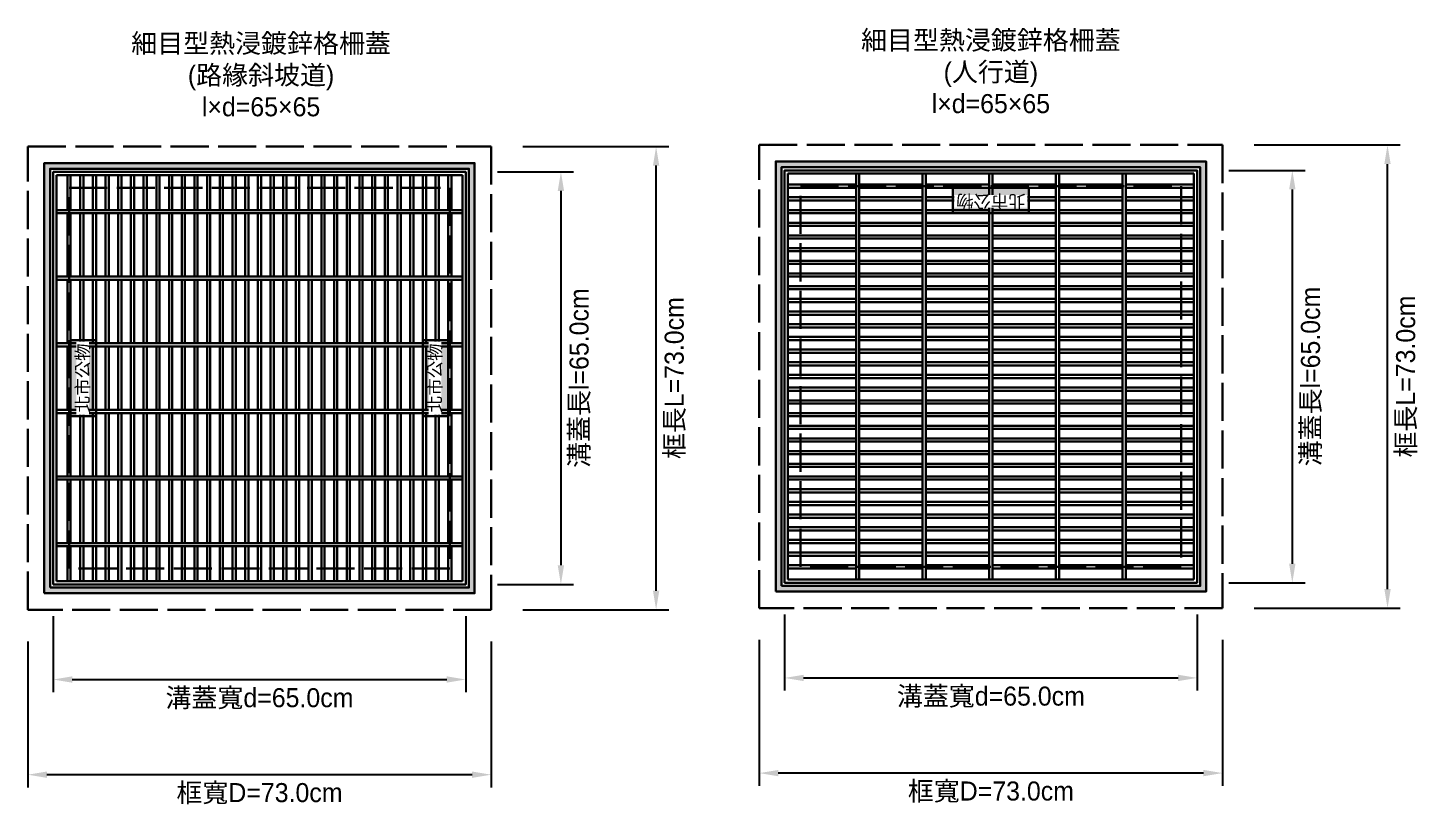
# Model space of a CAD drawing. Extents: x -7340 to 3675, y -3342 to 777.
# Drawn here: x 1449.8 to 1669, y -1297.7 to -1175 of the extents above; entities that cross this region are included whole.
import ezdxf

# ---------------------------------------------------------------- set-up
doc = ezdxf.new("R2010")
doc.units = 0
doc.header["$MEASUREMENT"] = 0
doc.linetypes.add('ACAD_ISO02W100', pattern=[15, 12, -3])
doc.layers.add('三、3.文字-註解文字', color=2, linetype='Continuous')
doc.layers.add('二、6.繪圖-其他施作項目', color=35, linetype='Continuous', lineweight=30)
doc.styles.get("Standard").update_dxf_attribs({"font": 'kaiu.ttf', "height": 2})
doc.styles.add('註解文字', font='MS PGothic.ttf', dxfattribs={"height": 3})
doc.dimstyles.new('註解文字', dxfattribs={"dimtxt": 3, "dimasz": 3, "dimexe": 2, "dimexo": 5, "dimgap": 1, "dimtad": 2, "dimzin": 0, "dimdsep": 46, "dimtxsty": '註解文字', "dimcen": 0.1, "dimclrd": 144, "dimclre": 144, "dimclrt": 256, "dimadec": 0, "dimazin": 0, "dimtfac": 1, "dimtofl": 0, "dimtmove": 0, "dimatfit": 3, "dimfxl": 15, "dimtolj": 1, "dimtzin": 0, "dimlwd": -1, "dimlwe": -1, "dimarcsym": 1})

# ---------------------------------------------------------------- blocks, each defined once
blk = doc.blocks.new('*D56')
at = {"layer": 'Defpoints', "color": 0, "transparency": 16777216}
for p in [(1453.75, -1262.75), (1518.75, -1262.75), (1518.75, -1277.75)]:
    blk.add_point(p, dxfattribs=at)
at = {"layer": '三、3.文字-註解文字', "color": 144, "transparency": 16777216}
for p, q in [((1453.75, -1267.75), (1453.75, -1279.75)), ((1518.75, -1267.75), (1518.75, -1279.75)), ((1456.75, -1277.75), (1515.75, -1277.75))]:
    blk.add_line(p, q, dxfattribs=at)
for points in [[(1456.75, -1277.25), (1456.75, -1278.25), (1453.75, -1277.75)], [(1515.75, -1277.25), (1515.75, -1278.25), (1518.75, -1277.75)]]:
    blk.add_solid(points, dxfattribs=at)
at = {"layer": '三、3.文字-註解文字', "transparency": 16777216, "insert": (1486.25, -1280.78), "char_height": 3, "attachment_point": 5, "style": '註解文字'}
blk.add_mtext('\\A1;溝蓋寬{\\fMS PGothic|b0|i0|c128|p34;d=65.0cm}', dxfattribs=at)
blk = doc.blocks.new('*D57')
at = {"layer": 'Defpoints', "color": 0, "transparency": 16777216}
for p in [(1518.75, -1197.75), (1518.75, -1262.75), (1533.75, -1262.75)]:
    blk.add_point(p, dxfattribs=at)
at = {"layer": '三、3.文字-註解文字', "color": 144, "transparency": 16777216}
for p, q in [((1523.75, -1197.75), (1535.75, -1197.75)), ((1533.75, -1200.75), (1533.75, -1259.75)), ((1523.75, -1262.75), (1535.75, -1262.75))]:
    blk.add_line(p, q, dxfattribs=at)
for points in [[(1533.25, -1200.75), (1534.25, -1200.75), (1533.75, -1197.75)], [(1533.25, -1259.75), (1534.25, -1259.75), (1533.75, -1262.75)]]:
    blk.add_solid(points, dxfattribs=at)
at = {"layer": '三、3.文字-註解文字', "transparency": 16777216, "insert": (1536.78, -1230.25), "char_height": 3, "attachment_point": 5, "rotation": 90, "style": '註解文字'}
blk.add_mtext('\\A1;溝蓋長l{\\fMS PGothic|b0|i0|c128|p34;=65.0cm}', dxfattribs=at)
blk = doc.blocks.new('*D71')
at = {"layer": 'Defpoints', "color": 0, "transparency": 16777216}
for p in [(1569, -1262.5), (1634, -1262.5), (1634, -1277.5)]:
    blk.add_point(p, dxfattribs=at)
at = {"layer": '三、3.文字-註解文字', "color": 144, "transparency": 16777216}
for p, q in [((1569, -1267.5), (1569, -1279.5)), ((1634, -1267.5), (1634, -1279.5)), ((1572, -1277.5), (1631, -1277.5))]:
    blk.add_line(p, q, dxfattribs=at)
for points in [[(1572, -1277), (1572, -1278), (1569, -1277.5)], [(1631, -1277), (1631, -1278), (1634, -1277.5)]]:
    blk.add_solid(points, dxfattribs=at)
at = {"layer": '三、3.文字-註解文字', "transparency": 16777216, "insert": (1601.5, -1280.53), "char_height": 3, "attachment_point": 5, "style": '註解文字'}
blk.add_mtext('\\A1;溝蓋寬d=65.0cm', dxfattribs=at)
blk = doc.blocks.new('*D72')
at = {"layer": 'Defpoints', "color": 0, "transparency": 16777216}
for p in [(1634, -1197.5), (1634, -1262.5), (1649, -1262.5)]:
    blk.add_point(p, dxfattribs=at)
at = {"layer": '三、3.文字-註解文字', "color": 144, "transparency": 16777216}
for p, q in [((1639, -1197.5), (1651, -1197.5)), ((1649, -1200.5), (1649, -1259.5)), ((1639, -1262.5), (1651, -1262.5))]:
    blk.add_line(p, q, dxfattribs=at)
for points in [[(1648.5, -1200.5), (1649.5, -1200.5), (1649, -1197.5)], [(1648.5, -1259.5), (1649.5, -1259.5), (1649, -1262.5)]]:
    blk.add_solid(points, dxfattribs=at)
at = {"layer": '三、3.文字-註解文字', "transparency": 16777216, "insert": (1652.03, -1230), "char_height": 3, "attachment_point": 5, "rotation": 90, "style": '註解文字'}
blk.add_mtext('\\A1;{\\fMS PGothic|b0|i0|c128|p34;溝蓋長l}={\\fMS PGothic|b0|i0|c128|p34;65.0cm}', dxfattribs=at)
blk = doc.blocks.new('*D64')
at = {"layer": 'Defpoints', "color": 0, "transparency": 16777216}
for p in [(1522.75, -1193.75), (1548.75, -1193.75), (1522.75, -1266.75)]:
    blk.add_point(p, dxfattribs=at)
at = {"layer": '三、3.文字-註解文字', "color": 144, "transparency": 16777216}
for p, q in [((1527.75, -1193.75), (1550.75, -1193.75)), ((1548.75, -1263.75), (1548.75, -1196.75)), ((1527.75, -1266.75), (1550.75, -1266.75))]:
    blk.add_line(p, q, dxfattribs=at)
for points in [[(1548.25, -1196.75), (1549.25, -1196.75), (1548.75, -1193.75)], [(1548.25, -1263.75), (1549.25, -1263.75), (1548.75, -1266.75)]]:
    blk.add_solid(points, dxfattribs=at)
at = {"layer": '三、3.文字-註解文字', "transparency": 16777216, "insert": (1551.77, -1230.25), "char_height": 3, "attachment_point": 5, "rotation": 90, "style": '註解文字'}
blk.add_mtext('\\A1;框長L=73.0cm', dxfattribs=at)
blk = doc.blocks.new('*D65')
at = {"layer": 'Defpoints', "color": 0, "transparency": 16777216}
for p in [(1565, -1266.5), (1638, -1266.5), (1565, -1292.5)]:
    blk.add_point(p, dxfattribs=at)
at = {"layer": '三、3.文字-註解文字', "color": 144, "transparency": 16777216}
for p, q in [((1565, -1271.5), (1565, -1294.5)), ((1638, -1271.5), (1638, -1294.5)), ((1635, -1292.5), (1568, -1292.5))]:
    blk.add_line(p, q, dxfattribs=at)
for points in [[(1568, -1292), (1568, -1293), (1565, -1292.5)], [(1635, -1292), (1635, -1293), (1638, -1292.5)]]:
    blk.add_solid(points, dxfattribs=at)
at = {"layer": '三、3.文字-註解文字', "transparency": 16777216, "insert": (1601.5, -1295.49), "char_height": 3, "attachment_point": 5, "style": '註解文字'}
blk.add_mtext('\\A1;框{\\fMS PGothic|b0|i0|c128|p34;寬D=73.0cm}', dxfattribs=at)
blk = doc.blocks.new('*D66')
at = {"layer": 'Defpoints', "color": 0, "transparency": 16777216}
for p in [(1638, -1193.5), (1664, -1193.5), (1638, -1266.5)]:
    blk.add_point(p, dxfattribs=at)
at = {"layer": '三、3.文字-註解文字', "color": 144, "transparency": 16777216}
for p, q in [((1643, -1193.5), (1666, -1193.5)), ((1664, -1263.5), (1664, -1196.5)), ((1643, -1266.5), (1666, -1266.5))]:
    blk.add_line(p, q, dxfattribs=at)
for points in [[(1663.5, -1196.5), (1664.5, -1196.5), (1664, -1193.5)], [(1663.5, -1263.5), (1664.5, -1263.5), (1664, -1266.5)]]:
    blk.add_solid(points, dxfattribs=at)
at = {"layer": '三、3.文字-註解文字', "transparency": 16777216, "insert": (1667.02, -1230), "char_height": 3, "attachment_point": 5, "rotation": 90, "style": '註解文字'}
blk.add_mtext('\\A1;框長L=73.0cm', dxfattribs=at)
blk = doc.blocks.new('*D69')
at = {"layer": 'Defpoints', "color": 0, "transparency": 16777216}
for p in [(1449.75, -1266.75), (1522.75, -1266.75), (1449.75, -1292.75)]:
    blk.add_point(p, dxfattribs=at)
at = {"layer": '三、3.文字-註解文字', "color": 144, "transparency": 16777216}
for p, q in [((1449.75, -1271.75), (1449.75, -1294.75)), ((1522.75, -1271.75), (1522.75, -1294.75)), ((1519.75, -1292.75), (1452.75, -1292.75))]:
    blk.add_line(p, q, dxfattribs=at)
for points in [[(1452.75, -1292.25), (1452.75, -1293.25), (1449.75, -1292.75)], [(1519.75, -1292.25), (1519.75, -1293.25), (1522.75, -1292.75)]]:
    blk.add_solid(points, dxfattribs=at)
at = {"layer": '三、3.文字-註解文字', "transparency": 16777216, "insert": (1486.25, -1295.74), "char_height": 3, "attachment_point": 5, "style": '註解文字'}
blk.add_mtext('\\A1;框{\\fMS PGothic|b0|i0|c128|p34;寬D=73.0cm}', dxfattribs=at)

msp = doc.modelspace()

# ---------------------------------------------------------------- hatches: boundary and pattern name
at = {"layer": '二、6.繪圖-其他施作項目'}
h = msp.add_hatch(color=256, dxfattribs=at)
h.dxf.hatch_style = 1
h.paths.add_polyline_path([(1595.5, -1200.25), (1595.5, -1204.25), (1607.5, -1204.25), (1607.5, -1200.25)])
h = msp.add_hatch(color=256, dxfattribs=at)
h.dxf.hatch_style = 1
h.paths.add_polyline_path([(1460.5, -1224.25), (1456.5, -1224.25), (1456.5, -1236.25), (1460.5, -1236.25)])
h = msp.add_hatch(color=256, dxfattribs=at)
h.dxf.hatch_style = 1
h.paths.add_polyline_path([(1516, -1224.25), (1512, -1224.25), (1512, -1236.25), (1516, -1236.25)])

# ---------------------------------------------------------------- linework, layer by layer
for points in [[(1453.75, -1262.75), (1453.75, -1197.75), (1518.75, -1197.75), (1518.75, -1262.75)], [(1569, -1262.5), (1569, -1197.5), (1634, -1197.5), (1634, -1262.5)], [(1607.5, -1204.25), (1595.5, -1204.25), (1595.5, -1200.25), (1607.5, -1200.25)], [(1456.5, -1236.25), (1456.5, -1224.25), (1460.5, -1224.25), (1460.5, -1236.25)], [(1512, -1236.25), (1512, -1224.25), (1516, -1224.25), (1516, -1236.25)]]:
    msp.add_lwpolyline(points, close=True, dxfattribs=at)
for points in [[(1454.25, -1262.25), (1454.25, -1198.25)], [(1454.25, -1198.25), (1518.25, -1198.25)], [(1456, -1203.75), (1456, -1198.25)], [(1456.5, -1203.75), (1456.5, -1198.25)], [(1458, -1198.25), (1458, -1203.75)], [(1458.5, -1198.25), (1458.5, -1203.75)], [(1460, -1198.25), (1460, -1203.75)], [(1460.5, -1198.25), (1460.5, -1203.75)], [(1462, -1198.25), (1462, -1203.75)], [(1462.5, -1198.25), (1462.5, -1203.75)], [(1464, -1198.25), (1464, -1203.75)], [(1464.5, -1198.25), (1464.5, -1203.75)], [(1466, -1198.25), (1466, -1203.75)], [(1466.5, -1198.25), (1466.5, -1203.75)], [(1468, -1198.25), (1468, -1203.75)], [(1468.5, -1198.25), (1468.5, -1203.75)], [(1470, -1198.25), (1470, -1203.75)], [(1470.5, -1198.25), (1470.5, -1203.75)], [(1472, -1198.25), (1472, -1203.75)], [(1472.5, -1198.25), (1472.5, -1203.75)], [(1474, -1198.25), (1474, -1203.75)], [(1474.5, -1198.25), (1474.5, -1203.75)], [(1476, -1198.25), (1476, -1203.75)], [(1476.5, -1198.25), (1476.5, -1203.75)], [(1478, -1198.25), (1478, -1203.75)], [(1478.5, -1198.25), (1478.5, -1203.75)], [(1480, -1198.25), (1480, -1203.75)], [(1480.5, -1198.25), (1480.5, -1203.75)], [(1482, -1198.25), (1482, -1203.75)], [(1482.5, -1198.25), (1482.5, -1203.75)], [(1484, -1198.25), (1484, -1203.75)], [(1484.5, -1198.25), (1484.5, -1203.75)], [(1486, -1198.25), (1486, -1203.75)], [(1486.5, -1198.25), (1486.5, -1203.75)], [(1488, -1198.25), (1488, -1203.75)], [(1488.5, -1198.25), (1488.5, -1203.75)], [(1490, -1198.25), (1490, -1203.75)], [(1490.5, -1198.25), (1490.5, -1203.75)], [(1492, -1198.25), (1492, -1203.75)], [(1492.5, -1198.25), (1492.5, -1203.75)], [(1494, -1198.25), (1494, -1203.75)], [(1494.5, -1198.25), (1494.5, -1203.75)], [(1496, -1198.25), (1496, -1203.75)], [(1496.5, -1198.25), (1496.5, -1203.75)], [(1498, -1198.25), (1498, -1203.75)], [(1498.5, -1198.25), (1498.5, -1203.75)], [(1500, -1198.25), (1500, -1203.75)], [(1500.5, -1198.25), (1500.5, -1203.75)], [(1502, -1198.25), (1502, -1203.75)], [(1502.5, -1198.25), (1502.5, -1203.75)], [(1504, -1198.25), (1504, -1203.75)], [(1504.5, -1198.25), (1504.5, -1203.75)], [(1506, -1198.25), (1506, -1203.75)], [(1506.5, -1198.25), (1506.5, -1203.75)], [(1508, -1198.25), (1508, -1203.75)], [(1508.5, -1198.25), (1508.5, -1203.75)], [(1510, -1198.25), (1510, -1203.75)], [(1510.5, -1198.25), (1510.5, -1203.75)], [(1512, -1198.25), (1512, -1203.75)], [(1512.5, -1198.25), (1512.5, -1203.75)], [(1514, -1198.25), (1514, -1203.75)], [(1514.5, -1198.25), (1514.5, -1203.75)], [(1516, -1198.25), (1516, -1203.75)], [(1516.5, -1198.25), (1516.5, -1203.75)], [(1518.25, -1198.25), (1518.25, -1262.25)], [(1569.5, -1262), (1569.5, -1198)], [(1569.5, -1198), (1633.5, -1198)], [(1580.25, -1262), (1580.25, -1198)], [(1580.75, -1262), (1580.75, -1198)], [(1590.75, -1262), (1590.75, -1198)], [(1591.25, -1262), (1591.25, -1198)], [(1601.25, -1262), (1601.25, -1198)], [(1601.75, -1198), (1601.75, -1262)], [(1611.75, -1198), (1611.75, -1262)], [(1612.25, -1198), (1612.25, -1262)], [(1622.25, -1198), (1622.25, -1262)], [(1622.75, -1198), (1622.75, -1262)], [(1633.5, -1198), (1633.5, -1262)], [(1569.5, -1199.75), (1580.25, -1199.75)], [(1569.5, -1200.25), (1580.25, -1200.25)], [(1580.75, -1199.75), (1590.75, -1199.75)], [(1580.75, -1200.25), (1590.75, -1200.25)], [(1591.25, -1199.75), (1601.25, -1199.75)], [(1591.25, -1200.25), (1601.25, -1200.25)], [(1601.75, -1199.75), (1611.75, -1199.75)], [(1601.75, -1200.25), (1611.75, -1200.25)], [(1612.25, -1199.75), (1622.25, -1199.75)], [(1612.25, -1200.25), (1622.25, -1200.25)], [(1622.75, -1199.75), (1633.5, -1199.75)], [(1622.75, -1200.25), (1633.5, -1200.25)], [(1569.5, -1201.75), (1580.25, -1201.75)], [(1569.5, -1202.25), (1580.25, -1202.25)], [(1580.75, -1201.75), (1590.75, -1201.75)], [(1580.75, -1202.25), (1590.75, -1202.25)], [(1591.25, -1201.75), (1601.25, -1201.75)], [(1591.25, -1202.25), (1601.25, -1202.25)], [(1601.75, -1201.75), (1611.75, -1201.75)], [(1601.75, -1202.25), (1611.75, -1202.25)], [(1612.25, -1201.75), (1622.25, -1201.75)], [(1612.25, -1202.25), (1622.25, -1202.25)], [(1622.75, -1201.75), (1633.5, -1201.75)], [(1622.75, -1202.25), (1633.5, -1202.25)], [(1518.25, -1203.75), (1454.25, -1203.75)], [(1518.25, -1204.25), (1454.25, -1204.25)], [(1456, -1214.25), (1456, -1204.25)], [(1456.5, -1214.25), (1456.5, -1204.25)], [(1458, -1204.25), (1458, -1214.25)], [(1458.5, -1204.25), (1458.5, -1214.25)], [(1460, -1204.25), (1460, -1214.25)], [(1460.5, -1204.25), (1460.5, -1214.25)], [(1462, -1204.25), (1462, -1214.25)], [(1462.5, -1204.25), (1462.5, -1214.25)], [(1464, -1204.25), (1464, -1214.25)], [(1464.5, -1204.25), (1464.5, -1214.25)], [(1466, -1204.25), (1466, -1214.25)], [(1466.5, -1204.25), (1466.5, -1214.25)], [(1468, -1204.25), (1468, -1214.25)], [(1468.5, -1204.25), (1468.5, -1214.25)], [(1470, -1204.25), (1470, -1214.25)], [(1470.5, -1204.25), (1470.5, -1214.25)], [(1472, -1204.25), (1472, -1214.25)], [(1472.5, -1204.25), (1472.5, -1214.25)], [(1474, -1204.25), (1474, -1214.25)], [(1474.5, -1204.25), (1474.5, -1214.25)], [(1476, -1204.25), (1476, -1214.25)], [(1476.5, -1204.25), (1476.5, -1214.25)], [(1478, -1204.25), (1478, -1214.25)], [(1478.5, -1204.25), (1478.5, -1214.25)], [(1480, -1204.25), (1480, -1214.25)], [(1480.5, -1204.25), (1480.5, -1214.25)], [(1482, -1204.25), (1482, -1214.25)], [(1482.5, -1204.25), (1482.5, -1214.25)], [(1484, -1204.25), (1484, -1214.25)], [(1484.5, -1204.25), (1484.5, -1214.25)], [(1486, -1204.25), (1486, -1214.25)], [(1486.5, -1204.25), (1486.5, -1214.25)], [(1488, -1204.25), (1488, -1214.25)], [(1488.5, -1204.25), (1488.5, -1214.25)], [(1490, -1204.25), (1490, -1214.25)], [(1490.5, -1204.25), (1490.5, -1214.25)], [(1492, -1204.25), (1492, -1214.25)], [(1492.5, -1204.25), (1492.5, -1214.25)], [(1494, -1204.25), (1494, -1214.25)], [(1494.5, -1204.25), (1494.5, -1214.25)], [(1496, -1204.25), (1496, -1214.25)], [(1496.5, -1204.25), (1496.5, -1214.25)], [(1498, -1204.25), (1498, -1214.25)], [(1498.5, -1204.25), (1498.5, -1214.25)], [(1500, -1204.25), (1500, -1214.25)], [(1500.5, -1204.25), (1500.5, -1214.25)], [(1502, -1204.25), (1502, -1214.25)], [(1502.5, -1204.25), (1502.5, -1214.25)], [(1504, -1204.25), (1504, -1214.25)], [(1504.5, -1204.25), (1504.5, -1214.25)], [(1506, -1204.25), (1506, -1214.25)], [(1506.5, -1204.25), (1506.5, -1214.25)], [(1508, -1204.25), (1508, -1214.25)], [(1508.5, -1204.25), (1508.5, -1214.25)], [(1510, -1204.25), (1510, -1214.25)], [(1510.5, -1204.25), (1510.5, -1214.25)], [(1512, -1204.25), (1512, -1214.25)], [(1512.5, -1204.25), (1512.5, -1214.25)], [(1514, -1204.25), (1514, -1214.25)], [(1514.5, -1204.25), (1514.5, -1214.25)], [(1516, -1204.25), (1516, -1214.25)], [(1516.5, -1204.25), (1516.5, -1214.25)], [(1580.25, -1203.75), (1569.5, -1203.75)], [(1580.25, -1204.25), (1569.5, -1204.25)], [(1580.25, -1205.75), (1569.5, -1205.75)], [(1590.75, -1203.75), (1580.75, -1203.75)], [(1590.75, -1204.25), (1580.75, -1204.25)], [(1590.75, -1205.75), (1580.75, -1205.75)], [(1601.25, -1203.75), (1591.25, -1203.75)], [(1601.25, -1204.25), (1591.25, -1204.25)], [(1601.25, -1205.75), (1591.25, -1205.75)], [(1611.75, -1203.75), (1601.75, -1203.75)], [(1611.75, -1204.25), (1601.75, -1204.25)], [(1611.75, -1205.75), (1601.75, -1205.75)], [(1622.25, -1203.75), (1612.25, -1203.75)], [(1622.25, -1204.25), (1612.25, -1204.25)], [(1622.25, -1205.75), (1612.25, -1205.75)], [(1633.5, -1203.75), (1622.75, -1203.75)], [(1633.5, -1204.25), (1622.75, -1204.25)], [(1633.5, -1205.75), (1622.75, -1205.75)], [(1580.25, -1206.25), (1569.5, -1206.25)], [(1580.25, -1207.75), (1569.5, -1207.75)], [(1590.75, -1206.25), (1580.75, -1206.25)], [(1590.75, -1207.75), (1580.75, -1207.75)], [(1601.25, -1206.25), (1591.25, -1206.25)], [(1601.25, -1207.75), (1591.25, -1207.75)], [(1611.75, -1206.25), (1601.75, -1206.25)], [(1611.75, -1207.75), (1601.75, -1207.75)], [(1622.25, -1206.25), (1612.25, -1206.25)], [(1622.25, -1207.75), (1612.25, -1207.75)], [(1633.5, -1206.25), (1622.75, -1206.25)], [(1633.5, -1207.75), (1622.75, -1207.75)], [(1580.25, -1208.25), (1569.5, -1208.25)], [(1580.25, -1209.75), (1569.5, -1209.75)], [(1590.75, -1208.25), (1580.75, -1208.25)], [(1590.75, -1209.75), (1580.75, -1209.75)], [(1601.25, -1208.25), (1591.25, -1208.25)], [(1601.25, -1209.75), (1591.25, -1209.75)], [(1611.75, -1208.25), (1601.75, -1208.25)], [(1611.75, -1209.75), (1601.75, -1209.75)], [(1622.25, -1208.25), (1612.25, -1208.25)], [(1622.25, -1209.75), (1612.25, -1209.75)], [(1633.5, -1208.25), (1622.75, -1208.25)], [(1633.5, -1209.75), (1622.75, -1209.75)], [(1580.25, -1210.25), (1569.5, -1210.25)], [(1580.25, -1211.75), (1569.5, -1211.75)], [(1580.25, -1212.25), (1569.5, -1212.25)], [(1590.75, -1210.25), (1580.75, -1210.25)], [(1590.75, -1211.75), (1580.75, -1211.75)], [(1590.75, -1212.25), (1580.75, -1212.25)], [(1601.25, -1210.25), (1591.25, -1210.25)], [(1601.25, -1211.75), (1591.25, -1211.75)], [(1601.25, -1212.25), (1591.25, -1212.25)], [(1611.75, -1210.25), (1601.75, -1210.25)], [(1611.75, -1211.75), (1601.75, -1211.75)], [(1611.75, -1212.25), (1601.75, -1212.25)], [(1622.25, -1210.25), (1612.25, -1210.25)], [(1622.25, -1211.75), (1612.25, -1211.75)], [(1622.25, -1212.25), (1612.25, -1212.25)], [(1633.5, -1210.25), (1622.75, -1210.25)], [(1633.5, -1211.75), (1622.75, -1211.75)], [(1633.5, -1212.25), (1622.75, -1212.25)], [(1518.25, -1214.25), (1454.25, -1214.25)], [(1580.25, -1213.75), (1569.5, -1213.75)], [(1580.25, -1214.25), (1569.5, -1214.25)], [(1590.75, -1213.75), (1580.75, -1213.75)], [(1590.75, -1214.25), (1580.75, -1214.25)], [(1601.25, -1213.75), (1591.25, -1213.75)], [(1601.25, -1214.25), (1591.25, -1214.25)], [(1611.75, -1213.75), (1601.75, -1213.75)], [(1611.75, -1214.25), (1601.75, -1214.25)], [(1622.25, -1213.75), (1612.25, -1213.75)], [(1622.25, -1214.25), (1612.25, -1214.25)], [(1633.5, -1213.75), (1622.75, -1213.75)], [(1633.5, -1214.25), (1622.75, -1214.25)], [(1518.25, -1214.75), (1454.25, -1214.75)], [(1456, -1224.75), (1456, -1214.75)], [(1456.5, -1224.75), (1456.5, -1214.75)], [(1458, -1214.75), (1458, -1224.75)], [(1458.5, -1214.75), (1458.5, -1224.75)], [(1460, -1214.75), (1460, -1224.75)], [(1460.5, -1214.75), (1460.5, -1224.75)], [(1462, -1214.75), (1462, -1224.75)], [(1462.5, -1214.75), (1462.5, -1224.75)], [(1464, -1214.75), (1464, -1224.75)], [(1464.5, -1214.75), (1464.5, -1224.75)], [(1466, -1214.75), (1466, -1224.75)], [(1466.5, -1214.75), (1466.5, -1224.75)], [(1468, -1214.75), (1468, -1224.75)], [(1468.5, -1214.75), (1468.5, -1224.75)], [(1470, -1214.75), (1470, -1224.75)], [(1470.5, -1214.75), (1470.5, -1224.75)], [(1472, -1214.75), (1472, -1224.75)], [(1472.5, -1214.75), (1472.5, -1224.75)], [(1474, -1214.75), (1474, -1224.75)], [(1474.5, -1214.75), (1474.5, -1224.75)], [(1476, -1214.75), (1476, -1224.75)], [(1476.5, -1214.75), (1476.5, -1224.75)], [(1478, -1214.75), (1478, -1224.75)], [(1478.5, -1214.75), (1478.5, -1224.75)], [(1480, -1214.75), (1480, -1224.75)], [(1480.5, -1214.75), (1480.5, -1224.75)], [(1482, -1214.75), (1482, -1224.75)], [(1482.5, -1214.75), (1482.5, -1224.75)], [(1484, -1214.75), (1484, -1224.75)], [(1484.5, -1214.75), (1484.5, -1224.75)], [(1486, -1214.75), (1486, -1224.75)], [(1486.5, -1214.75), (1486.5, -1224.75)], [(1488, -1214.75), (1488, -1224.75)], [(1488.5, -1214.75), (1488.5, -1224.75)], [(1490, -1214.75), (1490, -1224.75)], [(1490.5, -1214.75), (1490.5, -1224.75)], [(1492, -1214.75), (1492, -1224.75)], [(1492.5, -1214.75), (1492.5, -1224.75)], [(1494, -1214.75), (1494, -1224.75)], [(1494.5, -1214.75), (1494.5, -1224.75)], [(1496, -1214.75), (1496, -1224.75)], [(1496.5, -1214.75), (1496.5, -1224.75)], [(1498, -1214.75), (1498, -1224.75)], [(1498.5, -1214.75), (1498.5, -1224.75)], [(1500, -1214.75), (1500, -1224.75)], [(1500.5, -1214.75), (1500.5, -1224.75)], [(1502, -1214.75), (1502, -1224.75)], [(1502.5, -1214.75), (1502.5, -1224.75)], [(1504, -1214.75), (1504, -1224.75)], [(1504.5, -1214.75), (1504.5, -1224.75)], [(1506, -1214.75), (1506, -1224.75)], [(1506.5, -1214.75), (1506.5, -1224.75)], [(1508, -1214.75), (1508, -1224.75)], [(1508.5, -1214.75), (1508.5, -1224.75)], [(1510, -1214.75), (1510, -1224.75)], [(1510.5, -1214.75), (1510.5, -1224.75)], [(1512, -1214.75), (1512, -1224.75)], [(1512.5, -1214.75), (1512.5, -1224.75)], [(1514, -1214.75), (1514, -1224.75)], [(1514.5, -1214.75), (1514.5, -1224.75)], [(1516, -1214.75), (1516, -1224.75)], [(1516.5, -1214.75), (1516.5, -1224.75)], [(1580.25, -1215.75), (1569.5, -1215.75)], [(1580.25, -1216.25), (1569.5, -1216.25)], [(1590.75, -1215.75), (1580.75, -1215.75)], [(1590.75, -1216.25), (1580.75, -1216.25)], [(1601.25, -1215.75), (1591.25, -1215.75)], [(1601.25, -1216.25), (1591.25, -1216.25)], [(1611.75, -1215.75), (1601.75, -1215.75)], [(1611.75, -1216.25), (1601.75, -1216.25)], [(1622.25, -1215.75), (1612.25, -1215.75)], [(1622.25, -1216.25), (1612.25, -1216.25)], [(1633.5, -1215.75), (1622.75, -1215.75)], [(1633.5, -1216.25), (1622.75, -1216.25)], [(1580.25, -1217.75), (1569.5, -1217.75)], [(1580.25, -1218.25), (1569.5, -1218.25)], [(1590.75, -1217.75), (1580.75, -1217.75)], [(1590.75, -1218.25), (1580.75, -1218.25)], [(1601.25, -1217.75), (1591.25, -1217.75)], [(1601.25, -1218.25), (1591.25, -1218.25)], [(1611.75, -1217.75), (1601.75, -1217.75)], [(1611.75, -1218.25), (1601.75, -1218.25)], [(1622.25, -1217.75), (1612.25, -1217.75)], [(1622.25, -1218.25), (1612.25, -1218.25)], [(1633.5, -1217.75), (1622.75, -1217.75)], [(1633.5, -1218.25), (1622.75, -1218.25)], [(1580.25, -1219.75), (1569.5, -1219.75)], [(1580.25, -1220.25), (1569.5, -1220.25)], [(1590.75, -1219.75), (1580.75, -1219.75)], [(1590.75, -1220.25), (1580.75, -1220.25)], [(1601.25, -1219.75), (1591.25, -1219.75)], [(1601.25, -1220.25), (1591.25, -1220.25)], [(1611.75, -1219.75), (1601.75, -1219.75)], [(1611.75, -1220.25), (1601.75, -1220.25)], [(1622.25, -1219.75), (1612.25, -1219.75)], [(1622.25, -1220.25), (1612.25, -1220.25)], [(1633.5, -1219.75), (1622.75, -1219.75)], [(1633.5, -1220.25), (1622.75, -1220.25)], [(1580.25, -1221.75), (1569.5, -1221.75)], [(1580.25, -1222.25), (1569.5, -1222.25)], [(1590.75, -1221.75), (1580.75, -1221.75)], [(1590.75, -1222.25), (1580.75, -1222.25)], [(1601.25, -1221.75), (1591.25, -1221.75)], [(1601.25, -1222.25), (1591.25, -1222.25)], [(1611.75, -1221.75), (1601.75, -1221.75)], [(1611.75, -1222.25), (1601.75, -1222.25)], [(1622.25, -1221.75), (1612.25, -1221.75)], [(1622.25, -1222.25), (1612.25, -1222.25)], [(1633.5, -1221.75), (1622.75, -1221.75)], [(1633.5, -1222.25), (1622.75, -1222.25)], [(1518.25, -1224.75), (1454.25, -1224.75)], [(1518.25, -1225.25), (1454.25, -1225.25)], [(1456, -1235.25), (1456, -1225.25)], [(1456.5, -1235.25), (1456.5, -1225.25)], [(1458, -1225.25), (1458, -1235.25)], [(1458.5, -1225.25), (1458.5, -1235.25)], [(1460, -1225.25), (1460, -1235.25)], [(1460.5, -1225.25), (1460.5, -1235.25)], [(1462, -1225.25), (1462, -1235.25)], [(1462.5, -1225.25), (1462.5, -1235.25)], [(1464, -1225.25), (1464, -1235.25)], [(1464.5, -1225.25), (1464.5, -1235.25)], [(1466, -1225.25), (1466, -1235.25)], [(1466.5, -1225.25), (1466.5, -1235.25)], [(1468, -1225.25), (1468, -1235.25)], [(1468.5, -1225.25), (1468.5, -1235.25)], [(1470, -1225.25), (1470, -1235.25)], [(1470.5, -1225.25), (1470.5, -1235.25)], [(1472, -1225.25), (1472, -1235.25)], [(1472.5, -1225.25), (1472.5, -1235.25)], [(1474, -1225.25), (1474, -1235.25)], [(1474.5, -1225.25), (1474.5, -1235.25)], [(1476, -1225.25), (1476, -1235.25)], [(1476.5, -1225.25), (1476.5, -1235.25)], [(1478, -1225.25), (1478, -1235.25)], [(1478.5, -1225.25), (1478.5, -1235.25)], [(1480, -1225.25), (1480, -1235.25)], [(1480.5, -1225.25), (1480.5, -1235.25)], [(1482, -1225.25), (1482, -1235.25)], [(1482.5, -1225.25), (1482.5, -1235.25)], [(1484, -1225.25), (1484, -1235.25)], [(1484.5, -1225.25), (1484.5, -1235.25)], [(1486, -1225.25), (1486, -1235.25)], [(1486.5, -1225.25), (1486.5, -1235.25)], [(1488, -1225.25), (1488, -1235.25)], [(1488.5, -1225.25), (1488.5, -1235.25)], [(1490, -1225.25), (1490, -1235.25)], [(1490.5, -1225.25), (1490.5, -1235.25)], [(1492, -1225.25), (1492, -1235.25)], [(1492.5, -1225.25), (1492.5, -1235.25)], [(1494, -1225.25), (1494, -1235.25)], [(1494.5, -1225.25), (1494.5, -1235.25)], [(1496, -1225.25), (1496, -1235.25)], [(1496.5, -1225.25), (1496.5, -1235.25)], [(1498, -1225.25), (1498, -1235.25)], [(1498.5, -1225.25), (1498.5, -1235.25)], [(1500, -1225.25), (1500, -1235.25)], [(1500.5, -1225.25), (1500.5, -1235.25)], [(1502, -1225.25), (1502, -1235.25)], [(1502.5, -1225.25), (1502.5, -1235.25)], [(1504, -1225.25), (1504, -1235.25)], [(1504.5, -1225.25), (1504.5, -1235.25)], [(1506, -1225.25), (1506, -1235.25)], [(1506.5, -1225.25), (1506.5, -1235.25)], [(1508, -1225.25), (1508, -1235.25)], [(1508.5, -1225.25), (1508.5, -1235.25)], [(1510, -1225.25), (1510, -1235.25)], [(1510.5, -1225.25), (1510.5, -1235.25)], [(1512, -1225.25), (1512, -1235.25)], [(1512.5, -1225.25), (1512.5, -1235.25)], [(1514, -1225.25), (1514, -1235.25)], [(1514.5, -1225.25), (1514.5, -1235.25)], [(1516, -1225.25), (1516, -1235.25)], [(1516.5, -1225.25), (1516.5, -1235.25)], [(1580.25, -1223.75), (1569.5, -1223.75)], [(1580.25, -1224.25), (1569.5, -1224.25)], [(1590.75, -1223.75), (1580.75, -1223.75)], [(1590.75, -1224.25), (1580.75, -1224.25)], [(1601.25, -1223.75), (1591.25, -1223.75)], [(1601.25, -1224.25), (1591.25, -1224.25)], [(1611.75, -1223.75), (1601.75, -1223.75)], [(1611.75, -1224.25), (1601.75, -1224.25)], [(1622.25, -1223.75), (1612.25, -1223.75)], [(1622.25, -1224.25), (1612.25, -1224.25)], [(1633.5, -1223.75), (1622.75, -1223.75)], [(1633.5, -1224.25), (1622.75, -1224.25)], [(1580.25, -1225.75), (1569.5, -1225.75)], [(1580.25, -1226.25), (1569.5, -1226.25)], [(1590.75, -1225.75), (1580.75, -1225.75)], [(1590.75, -1226.25), (1580.75, -1226.25)], [(1601.25, -1225.75), (1591.25, -1225.75)], [(1601.25, -1226.25), (1591.25, -1226.25)], [(1611.75, -1225.75), (1601.75, -1225.75)], [(1611.75, -1226.25), (1601.75, -1226.25)], [(1622.25, -1225.75), (1612.25, -1225.75)], [(1622.25, -1226.25), (1612.25, -1226.25)], [(1633.5, -1225.75), (1622.75, -1225.75)], [(1633.5, -1226.25), (1622.75, -1226.25)], [(1580.25, -1227.75), (1569.5, -1227.75)], [(1580.25, -1228.25), (1569.5, -1228.25)], [(1580.25, -1229.75), (1569.5, -1229.75)], [(1590.75, -1227.75), (1580.75, -1227.75)], [(1590.75, -1228.25), (1580.75, -1228.25)], [(1590.75, -1229.75), (1580.75, -1229.75)], [(1601.25, -1227.75), (1591.25, -1227.75)], [(1601.25, -1228.25), (1591.25, -1228.25)], [(1601.25, -1229.75), (1591.25, -1229.75)], [(1611.75, -1227.75), (1601.75, -1227.75)], [(1611.75, -1228.25), (1601.75, -1228.25)], [(1611.75, -1229.75), (1601.75, -1229.75)], [(1622.25, -1227.75), (1612.25, -1227.75)], [(1622.25, -1228.25), (1612.25, -1228.25)], [(1622.25, -1229.75), (1612.25, -1229.75)], [(1633.5, -1227.75), (1622.75, -1227.75)], [(1633.5, -1228.25), (1622.75, -1228.25)], [(1633.5, -1229.75), (1622.75, -1229.75)], [(1580.25, -1230.25), (1569.5, -1230.25)], [(1580.25, -1231.75), (1569.5, -1231.75)], [(1590.75, -1230.25), (1580.75, -1230.25)], [(1590.75, -1231.75), (1580.75, -1231.75)], [(1601.25, -1230.25), (1591.25, -1230.25)], [(1601.25, -1231.75), (1591.25, -1231.75)], [(1611.75, -1230.25), (1601.75, -1230.25)], [(1611.75, -1231.75), (1601.75, -1231.75)], [(1622.25, -1230.25), (1612.25, -1230.25)], [(1622.25, -1231.75), (1612.25, -1231.75)], [(1633.5, -1230.25), (1622.75, -1230.25)], [(1633.5, -1231.75), (1622.75, -1231.75)], [(1580.25, -1232.25), (1569.5, -1232.25)], [(1580.25, -1233.75), (1569.5, -1233.75)], [(1580.25, -1234.25), (1569.5, -1234.25)], [(1590.75, -1232.25), (1580.75, -1232.25)], [(1590.75, -1233.75), (1580.75, -1233.75)], [(1590.75, -1234.25), (1580.75, -1234.25)], [(1601.25, -1232.25), (1591.25, -1232.25)], [(1601.25, -1233.75), (1591.25, -1233.75)], [(1601.25, -1234.25), (1591.25, -1234.25)], [(1611.75, -1232.25), (1601.75, -1232.25)], [(1611.75, -1233.75), (1601.75, -1233.75)], [(1611.75, -1234.25), (1601.75, -1234.25)], [(1622.25, -1232.25), (1612.25, -1232.25)], [(1622.25, -1233.75), (1612.25, -1233.75)], [(1622.25, -1234.25), (1612.25, -1234.25)], [(1633.5, -1232.25), (1622.75, -1232.25)], [(1633.5, -1233.75), (1622.75, -1233.75)], [(1633.5, -1234.25), (1622.75, -1234.25)], [(1454.25, -1235.25), (1518.25, -1235.25)], [(1454.25, -1235.75), (1518.25, -1235.75)], [(1456, -1245.75), (1456, -1235.75)], [(1456.5, -1245.75), (1456.5, -1235.75)], [(1458, -1235.75), (1458, -1245.75)], [(1458.5, -1235.75), (1458.5, -1245.75)], [(1460, -1235.75), (1460, -1245.75)], [(1460.5, -1235.75), (1460.5, -1245.75)], [(1462, -1235.75), (1462, -1245.75)], [(1462.5, -1235.75), (1462.5, -1245.75)], [(1464, -1235.75), (1464, -1245.75)], [(1464.5, -1235.75), (1464.5, -1245.75)], [(1466, -1235.75), (1466, -1245.75)], [(1466.5, -1235.75), (1466.5, -1245.75)], [(1468, -1235.75), (1468, -1245.75)], [(1468.5, -1235.75), (1468.5, -1245.75)], [(1470, -1235.75), (1470, -1245.75)], [(1470.5, -1235.75), (1470.5, -1245.75)], [(1472, -1235.75), (1472, -1245.75)], [(1472.5, -1235.75), (1472.5, -1245.75)], [(1474, -1235.75), (1474, -1245.75)], [(1474.5, -1235.75), (1474.5, -1245.75)], [(1476, -1235.75), (1476, -1245.75)], [(1476.5, -1235.75), (1476.5, -1245.75)], [(1478, -1235.75), (1478, -1245.75)], [(1478.5, -1235.75), (1478.5, -1245.75)], [(1480, -1235.75), (1480, -1245.75)], [(1480.5, -1235.75), (1480.5, -1245.75)], [(1482, -1235.75), (1482, -1245.75)], [(1482.5, -1235.75), (1482.5, -1245.75)], [(1484, -1235.75), (1484, -1245.75)], [(1484.5, -1235.75), (1484.5, -1245.75)], [(1486, -1235.75), (1486, -1245.75)], [(1486.5, -1235.75), (1486.5, -1245.75)], [(1488, -1235.75), (1488, -1245.75)], [(1488.5, -1235.75), (1488.5, -1245.75)], [(1490, -1235.75), (1490, -1245.75)], [(1490.5, -1235.75), (1490.5, -1245.75)], [(1492, -1235.75), (1492, -1245.75)], [(1492.5, -1235.75), (1492.5, -1245.75)], [(1494, -1235.75), (1494, -1245.75)], [(1494.5, -1235.75), (1494.5, -1245.75)], [(1496, -1235.75), (1496, -1245.75)], [(1496.5, -1235.75), (1496.5, -1245.75)], [(1498, -1235.75), (1498, -1245.75)], [(1498.5, -1235.75), (1498.5, -1245.75)], [(1500, -1235.75), (1500, -1245.75)], [(1500.5, -1235.75), (1500.5, -1245.75)], [(1502, -1235.75), (1502, -1245.75)], [(1502.5, -1235.75), (1502.5, -1245.75)], [(1504, -1235.75), (1504, -1245.75)], [(1504.5, -1235.75), (1504.5, -1245.75)], [(1506, -1235.75), (1506, -1245.75)], [(1506.5, -1235.75), (1506.5, -1245.75)], [(1508, -1235.75), (1508, -1245.75)], [(1508.5, -1235.75), (1508.5, -1245.75)], [(1510, -1235.75), (1510, -1245.75)], [(1510.5, -1235.75), (1510.5, -1245.75)], [(1512, -1235.75), (1512, -1245.75)], [(1512.5, -1235.75), (1512.5, -1245.75)], [(1514, -1235.75), (1514, -1245.75)], [(1514.5, -1235.75), (1514.5, -1245.75)], [(1516, -1235.75), (1516, -1245.75)], [(1516.5, -1235.75), (1516.5, -1245.75)], [(1580.25, -1235.75), (1569.5, -1235.75)], [(1580.25, -1236.25), (1569.5, -1236.25)], [(1590.75, -1235.75), (1580.75, -1235.75)], [(1590.75, -1236.25), (1580.75, -1236.25)], [(1601.25, -1235.75), (1591.25, -1235.75)], [(1601.25, -1236.25), (1591.25, -1236.25)], [(1611.75, -1235.75), (1601.75, -1235.75)], [(1611.75, -1236.25), (1601.75, -1236.25)], [(1622.25, -1235.75), (1612.25, -1235.75)], [(1622.25, -1236.25), (1612.25, -1236.25)], [(1633.5, -1235.75), (1622.75, -1235.75)], [(1633.5, -1236.25), (1622.75, -1236.25)], [(1580.25, -1237.75), (1569.5, -1237.75)], [(1580.25, -1238.25), (1569.5, -1238.25)], [(1590.75, -1237.75), (1580.75, -1237.75)], [(1590.75, -1238.25), (1580.75, -1238.25)], [(1601.25, -1237.75), (1591.25, -1237.75)], [(1601.25, -1238.25), (1591.25, -1238.25)], [(1611.75, -1237.75), (1601.75, -1237.75)], [(1611.75, -1238.25), (1601.75, -1238.25)], [(1622.25, -1237.75), (1612.25, -1237.75)], [(1622.25, -1238.25), (1612.25, -1238.25)], [(1633.5, -1237.75), (1622.75, -1237.75)], [(1633.5, -1238.25), (1622.75, -1238.25)], [(1580.25, -1239.75), (1569.5, -1239.75)], [(1580.25, -1240.25), (1569.5, -1240.25)], [(1590.75, -1239.75), (1580.75, -1239.75)], [(1590.75, -1240.25), (1580.75, -1240.25)], [(1601.25, -1239.75), (1591.25, -1239.75)], [(1601.25, -1240.25), (1591.25, -1240.25)], [(1611.75, -1239.75), (1601.75, -1239.75)], [(1611.75, -1240.25), (1601.75, -1240.25)], [(1622.25, -1239.75), (1612.25, -1239.75)], [(1622.25, -1240.25), (1612.25, -1240.25)], [(1633.5, -1239.75), (1622.75, -1239.75)], [(1633.5, -1240.25), (1622.75, -1240.25)], [(1580.25, -1241.75), (1569.5, -1241.75)], [(1580.25, -1242.25), (1569.5, -1242.25)], [(1590.75, -1241.75), (1580.75, -1241.75)], [(1590.75, -1242.25), (1580.75, -1242.25)], [(1601.25, -1241.75), (1591.25, -1241.75)], [(1601.25, -1242.25), (1591.25, -1242.25)], [(1611.75, -1241.75), (1601.75, -1241.75)], [(1611.75, -1242.25), (1601.75, -1242.25)], [(1622.25, -1241.75), (1612.25, -1241.75)], [(1622.25, -1242.25), (1612.25, -1242.25)], [(1633.5, -1241.75), (1622.75, -1241.75)], [(1633.5, -1242.25), (1622.75, -1242.25)], [(1580.25, -1243.75), (1569.5, -1243.75)], [(1580.25, -1244.25), (1569.5, -1244.25)], [(1590.75, -1243.75), (1580.75, -1243.75)], [(1590.75, -1244.25), (1580.75, -1244.25)], [(1601.25, -1243.75), (1591.25, -1243.75)], [(1601.25, -1244.25), (1591.25, -1244.25)], [(1611.75, -1243.75), (1601.75, -1243.75)], [(1611.75, -1244.25), (1601.75, -1244.25)], [(1622.25, -1243.75), (1612.25, -1243.75)], [(1622.25, -1244.25), (1612.25, -1244.25)], [(1633.5, -1243.75), (1622.75, -1243.75)], [(1633.5, -1244.25), (1622.75, -1244.25)], [(1454.25, -1245.75), (1518.25, -1245.75)], [(1454.25, -1246.25), (1518.25, -1246.25)], [(1456, -1256.25), (1456, -1246.25)], [(1456.5, -1256.25), (1456.5, -1246.25)], [(1458, -1246.25), (1458, -1256.25)], [(1458.5, -1246.25), (1458.5, -1256.25)], [(1460, -1246.25), (1460, -1256.25)], [(1460.5, -1246.25), (1460.5, -1256.25)], [(1462, -1246.25), (1462, -1256.25)], [(1462.5, -1246.25), (1462.5, -1256.25)], [(1464, -1246.25), (1464, -1256.25)], [(1464.5, -1246.25), (1464.5, -1256.25)], [(1466, -1246.25), (1466, -1256.25)], [(1466.5, -1246.25), (1466.5, -1256.25)], [(1468, -1246.25), (1468, -1256.25)], [(1468.5, -1246.25), (1468.5, -1256.25)], [(1470, -1246.25), (1470, -1256.25)], [(1470.5, -1246.25), (1470.5, -1256.25)], [(1472, -1246.25), (1472, -1256.25)], [(1472.5, -1246.25), (1472.5, -1256.25)], [(1474, -1246.25), (1474, -1256.25)], [(1474.5, -1246.25), (1474.5, -1256.25)], [(1476, -1246.25), (1476, -1256.25)], [(1476.5, -1246.25), (1476.5, -1256.25)], [(1478, -1246.25), (1478, -1256.25)], [(1478.5, -1246.25), (1478.5, -1256.25)], [(1480, -1246.25), (1480, -1256.25)], [(1480.5, -1246.25), (1480.5, -1256.25)], [(1482, -1246.25), (1482, -1256.25)], [(1482.5, -1246.25), (1482.5, -1256.25)], [(1484, -1246.25), (1484, -1256.25)], [(1484.5, -1246.25), (1484.5, -1256.25)], [(1486, -1246.25), (1486, -1256.25)], [(1486.5, -1246.25), (1486.5, -1256.25)], [(1488, -1246.25), (1488, -1256.25)], [(1488.5, -1246.25), (1488.5, -1256.25)], [(1490, -1246.25), (1490, -1256.25)], [(1490.5, -1246.25), (1490.5, -1256.25)], [(1492, -1246.25), (1492, -1256.25)], [(1492.5, -1246.25), (1492.5, -1256.25)], [(1494, -1246.25), (1494, -1256.25)], [(1494.5, -1246.25), (1494.5, -1256.25)], [(1496, -1246.25), (1496, -1256.25)], [(1496.5, -1246.25), (1496.5, -1256.25)], [(1498, -1246.25), (1498, -1256.25)], [(1498.5, -1246.25), (1498.5, -1256.25)], [(1500, -1246.25), (1500, -1256.25)], [(1500.5, -1246.25), (1500.5, -1256.25)], [(1502, -1246.25), (1502, -1256.25)], [(1502.5, -1246.25), (1502.5, -1256.25)], [(1504, -1246.25), (1504, -1256.25)], [(1504.5, -1246.25), (1504.5, -1256.25)], [(1506, -1246.25), (1506, -1256.25)], [(1506.5, -1246.25), (1506.5, -1256.25)], [(1508, -1246.25), (1508, -1256.25)], [(1508.5, -1246.25), (1508.5, -1256.25)], [(1510, -1246.25), (1510, -1256.25)], [(1510.5, -1246.25), (1510.5, -1256.25)], [(1512, -1246.25), (1512, -1256.25)], [(1512.5, -1246.25), (1512.5, -1256.25)], [(1514, -1246.25), (1514, -1256.25)], [(1514.5, -1246.25), (1514.5, -1256.25)], [(1516, -1246.25), (1516, -1256.25)], [(1516.5, -1246.25), (1516.5, -1256.25)], [(1580.25, -1245.75), (1569.5, -1245.75)], [(1580.25, -1246.25), (1569.5, -1246.25)], [(1590.75, -1245.75), (1580.75, -1245.75)], [(1590.75, -1246.25), (1580.75, -1246.25)], [(1601.25, -1245.75), (1591.25, -1245.75)], [(1601.25, -1246.25), (1591.25, -1246.25)], [(1611.75, -1245.75), (1601.75, -1245.75)], [(1611.75, -1246.25), (1601.75, -1246.25)], [(1622.25, -1245.75), (1612.25, -1245.75)], [(1622.25, -1246.25), (1612.25, -1246.25)], [(1633.5, -1245.75), (1622.75, -1245.75)], [(1633.5, -1246.25), (1622.75, -1246.25)], [(1580.25, -1247.75), (1569.5, -1247.75)], [(1580.25, -1248.25), (1569.5, -1248.25)], [(1590.75, -1247.75), (1580.75, -1247.75)], [(1590.75, -1248.25), (1580.75, -1248.25)], [(1601.25, -1247.75), (1591.25, -1247.75)], [(1601.25, -1248.25), (1591.25, -1248.25)], [(1611.75, -1247.75), (1601.75, -1247.75)], [(1611.75, -1248.25), (1601.75, -1248.25)], [(1622.25, -1247.75), (1612.25, -1247.75)], [(1622.25, -1248.25), (1612.25, -1248.25)], [(1633.5, -1247.75), (1622.75, -1247.75)], [(1633.5, -1248.25), (1622.75, -1248.25)], [(1580.25, -1249.75), (1569.5, -1249.75)], [(1580.25, -1250.25), (1569.5, -1250.25)], [(1580.25, -1251.75), (1569.5, -1251.75)], [(1590.75, -1249.75), (1580.75, -1249.75)], [(1590.75, -1250.25), (1580.75, -1250.25)], [(1590.75, -1251.75), (1580.75, -1251.75)], [(1601.25, -1249.75), (1591.25, -1249.75)], [(1601.25, -1250.25), (1591.25, -1250.25)], [(1601.25, -1251.75), (1591.25, -1251.75)], [(1611.75, -1249.75), (1601.75, -1249.75)], [(1611.75, -1250.25), (1601.75, -1250.25)], [(1611.75, -1251.75), (1601.75, -1251.75)], [(1622.25, -1249.75), (1612.25, -1249.75)], [(1622.25, -1250.25), (1612.25, -1250.25)], [(1622.25, -1251.75), (1612.25, -1251.75)], [(1633.5, -1249.75), (1622.75, -1249.75)], [(1633.5, -1250.25), (1622.75, -1250.25)], [(1633.5, -1251.75), (1622.75, -1251.75)], [(1580.25, -1252.25), (1569.5, -1252.25)], [(1580.25, -1253.75), (1569.5, -1253.75)], [(1590.75, -1252.25), (1580.75, -1252.25)], [(1590.75, -1253.75), (1580.75, -1253.75)], [(1601.25, -1252.25), (1591.25, -1252.25)], [(1601.25, -1253.75), (1591.25, -1253.75)], [(1611.75, -1252.25), (1601.75, -1252.25)], [(1611.75, -1253.75), (1601.75, -1253.75)], [(1622.25, -1252.25), (1612.25, -1252.25)], [(1622.25, -1253.75), (1612.25, -1253.75)], [(1633.5, -1252.25), (1622.75, -1252.25)], [(1633.5, -1253.75), (1622.75, -1253.75)], [(1580.25, -1254.25), (1569.5, -1254.25)], [(1580.25, -1255.75), (1569.5, -1255.75)], [(1590.75, -1254.25), (1580.75, -1254.25)], [(1590.75, -1255.75), (1580.75, -1255.75)], [(1601.25, -1254.25), (1591.25, -1254.25)], [(1601.25, -1255.75), (1591.25, -1255.75)], [(1611.75, -1254.25), (1601.75, -1254.25)], [(1611.75, -1255.75), (1601.75, -1255.75)], [(1622.25, -1254.25), (1612.25, -1254.25)], [(1622.25, -1255.75), (1612.25, -1255.75)], [(1633.5, -1254.25), (1622.75, -1254.25)], [(1633.5, -1255.75), (1622.75, -1255.75)], [(1454.25, -1256.25), (1518.25, -1256.25)], [(1454.25, -1256.75), (1518.25, -1256.75)], [(1456, -1262.25), (1456, -1256.75)], [(1456.5, -1262.25), (1456.5, -1256.75)], [(1458, -1256.75), (1458, -1262.25)], [(1458.5, -1256.75), (1458.5, -1262.25)], [(1460, -1256.75), (1460, -1262.25)], [(1460.5, -1256.75), (1460.5, -1262.25)], [(1462, -1256.75), (1462, -1262.25)], [(1462.5, -1256.75), (1462.5, -1262.25)], [(1464, -1256.75), (1464, -1262.25)], [(1464.5, -1256.75), (1464.5, -1262.25)], [(1466, -1256.75), (1466, -1262.25)], [(1466.5, -1256.75), (1466.5, -1262.25)], [(1468, -1256.75), (1468, -1262.25)], [(1468.5, -1256.75), (1468.5, -1262.25)], [(1470, -1256.75), (1470, -1262.25)], [(1470.5, -1256.75), (1470.5, -1262.25)], [(1472, -1256.75), (1472, -1262.25)], [(1472.5, -1256.75), (1472.5, -1262.25)], [(1474, -1256.75), (1474, -1262.25)], [(1474.5, -1256.75), (1474.5, -1262.25)], [(1476, -1256.75), (1476, -1262.25)], [(1476.5, -1256.75), (1476.5, -1262.25)], [(1478, -1256.75), (1478, -1262.25)], [(1478.5, -1256.75), (1478.5, -1262.25)], [(1480, -1256.75), (1480, -1262.25)], [(1480.5, -1256.75), (1480.5, -1262.25)], [(1482, -1256.75), (1482, -1262.25)], [(1482.5, -1256.75), (1482.5, -1262.25)], [(1484, -1256.75), (1484, -1262.25)], [(1484.5, -1256.75), (1484.5, -1262.25)], [(1486, -1256.75), (1486, -1262.25)], [(1486.5, -1256.75), (1486.5, -1262.25)], [(1488, -1256.75), (1488, -1262.25)], [(1488.5, -1256.75), (1488.5, -1262.25)], [(1490, -1256.75), (1490, -1262.25)], [(1490.5, -1256.75), (1490.5, -1262.25)], [(1492, -1256.75), (1492, -1262.25)], [(1492.5, -1256.75), (1492.5, -1262.25)], [(1494, -1256.75), (1494, -1262.25)], [(1494.5, -1256.75), (1494.5, -1262.25)], [(1496, -1256.75), (1496, -1262.25)], [(1496.5, -1256.75), (1496.5, -1262.25)], [(1498, -1256.75), (1498, -1262.25)], [(1498.5, -1256.75), (1498.5, -1262.25)], [(1500, -1256.75), (1500, -1262.25)], [(1500.5, -1256.75), (1500.5, -1262.25)], [(1502, -1256.75), (1502, -1262.25)], [(1502.5, -1256.75), (1502.5, -1262.25)], [(1504, -1256.75), (1504, -1262.25)], [(1504.5, -1256.75), (1504.5, -1262.25)], [(1506, -1256.75), (1506, -1262.25)], [(1506.5, -1256.75), (1506.5, -1262.25)], [(1508, -1256.75), (1508, -1262.25)], [(1508.5, -1256.75), (1508.5, -1262.25)], [(1510, -1256.75), (1510, -1262.25)], [(1510.5, -1256.75), (1510.5, -1262.25)], [(1512, -1256.75), (1512, -1262.25)], [(1512.5, -1256.75), (1512.5, -1262.25)], [(1514, -1256.75), (1514, -1262.25)], [(1514.5, -1256.75), (1514.5, -1262.25)], [(1516, -1256.75), (1516, -1262.25)], [(1516.5, -1256.75), (1516.5, -1262.25)], [(1580.25, -1256.25), (1569.5, -1256.25)], [(1580.25, -1257.75), (1569.5, -1257.75)], [(1580.25, -1258.25), (1569.5, -1258.25)], [(1590.75, -1256.25), (1580.75, -1256.25)], [(1590.75, -1257.75), (1580.75, -1257.75)], [(1590.75, -1258.25), (1580.75, -1258.25)], [(1601.25, -1256.25), (1591.25, -1256.25)], [(1601.25, -1257.75), (1591.25, -1257.75)], [(1601.25, -1258.25), (1591.25, -1258.25)], [(1611.75, -1256.25), (1601.75, -1256.25)], [(1611.75, -1257.75), (1601.75, -1257.75)], [(1611.75, -1258.25), (1601.75, -1258.25)], [(1622.25, -1256.25), (1612.25, -1256.25)], [(1622.25, -1257.75), (1612.25, -1257.75)], [(1622.25, -1258.25), (1612.25, -1258.25)], [(1633.5, -1256.25), (1622.75, -1256.25)], [(1633.5, -1257.75), (1622.75, -1257.75)], [(1633.5, -1258.25), (1622.75, -1258.25)], [(1580.25, -1259.75), (1569.5, -1259.75)], [(1580.25, -1260.25), (1569.5, -1260.25)], [(1590.75, -1259.75), (1580.75, -1259.75)], [(1590.75, -1260.25), (1580.75, -1260.25)], [(1601.25, -1259.75), (1591.25, -1259.75)], [(1601.25, -1260.25), (1591.25, -1260.25)], [(1611.75, -1259.75), (1601.75, -1259.75)], [(1611.75, -1260.25), (1601.75, -1260.25)], [(1622.25, -1259.75), (1612.25, -1259.75)], [(1622.25, -1260.25), (1612.25, -1260.25)], [(1633.5, -1259.75), (1622.75, -1259.75)], [(1633.5, -1260.25), (1622.75, -1260.25)], [(1518.25, -1262.25), (1454.25, -1262.25)], [(1633.5, -1262), (1569.5, -1262)]]:
    msp.add_lwpolyline(points, dxfattribs=at)

# ---------------------------------------------------------------- texts
at = {"layer": '三、3.文字-註解文字', "char_height": 3, "attachment_point": 5, "style": '註解文字'}
for s, insert in [('{\\fMS PGothic|b0|i0|c128|p34;細目型熱浸鍍鋅格柵蓋\\P(人行道)\\Pl×d=65×}6{\\fMS PGothic|b0|i0|c128|p34;5}', (1601.5, -1182)), ('{\\fMS PGothic|b0|i0|c128|p34;細目型熱浸鍍鋅格柵蓋\\P(路緣斜坡道)\\Pl×d=65×}6{\\fMS PGothic|b0|i0|c128|p34;5}', (1486.5, -1182.5))]:
    msp.add_mtext_dynamic_manual_height_columns(s, width=47.50959, gutter_width=15, heights=[0], dxfattribs=dict(at, insert=insert))

# ---------------------------------------------------------------- dimensions: what is measured, and where the dimension line sits
at = {"layer": '三、3.文字-註解文字'}
for base, p1, p2, angle, text, picture, middle in [((1548.75, -1193.75), (1522.75, -1266.75), (1522.75, -1193.75), 90, '框長L=73.0cm', '*D64', (1551.77, -1230.25)), ((1664, -1193.5), (1638, -1266.5), (1638, -1193.5), 90, '框長L=73.0cm', '*D66', (1667.02, -1230)), ((1533.75, -1262.75), (1518.75, -1197.75), (1518.75, -1262.75), 90, '溝蓋長l{\\fMS PGothic|b0|i0|c128|p34;=65.0cm}', '*D57', (1536.778, -1230.25)), ((1649, -1262.5), (1634, -1197.5), (1634, -1262.5), 90, '{\\fMS PGothic|b0|i0|c128|p34;溝蓋長l}={\\fMS PGothic|b0|i0|c128|p34;65.0cm}', '*D72', (1652.028, -1230)), ((1518.75, -1277.75), (1453.75, -1262.75), (1518.75, -1262.75), 180, '溝蓋寬{\\fMS PGothic|b0|i0|c128|p34;d=65.0cm}', '*D56', (1486.25, -1280.778)), ((1634, -1277.5), (1569, -1262.5), (1634, -1262.5), 180, '溝蓋寬d=65.0cm', '*D71', (1601.5, -1280.528)), ((1449.75, -1292.75), (1522.75, -1266.75), (1449.75, -1266.75), 180, '框{\\fMS PGothic|b0|i0|c128|p34;寬D=73.0cm}', '*D69', (1486.25, -1295.744)), ((1565, -1292.5), (1638, -1266.5), (1565, -1266.5), 180, '框{\\fMS PGothic|b0|i0|c128|p34;寬D=73.0cm}', '*D65', (1601.5, -1295.494))]:
    dim = msp.add_linear_dim(base=base, p1=p1, p2=p2, angle=angle, text=text, dimstyle='註解文字', dxfattribs=at)
    dim.commit()
    dim.dimension.update_dxf_attribs({"geometry": picture, "text_midpoint": middle})

# ---------------------------------------------------------------- next in the draw order: texts
at = {"layer": '二、6.繪圖-其他施作項目', "char_height": 2, "attachment_point": 5, "bg_fill": 3, "box_fill_scale": 1, "bg_fill_color": 256, "bg_fill_transparency": 0}
for insert, rotation in [((1601.5, -1202.25), 180), ((1458.5, -1230.25), 90), ((1514, -1230.25), 90)]:
    msp.add_mtext_dynamic_manual_height_columns('北市公物', width=11.50445, gutter_width=10, heights=[0], dxfattribs=dict(at, insert=insert, rotation=rotation))

# ---------------------------------------------------------------- next in the draw order: hatches: boundary and pattern name
at = {"layer": '二、6.繪圖-其他施作項目'}
h = msp.add_hatch(color=256, dxfattribs=at)
h.dxf.hatch_style = 1
h.paths.add_polyline_path([(1520.15, -1264.15), (1520.15, -1196.35), (1452.35, -1196.35), (1452.35, -1264.15)])
h.paths.add_polyline_path([(1453.25, -1263.25), (1453.25, -1197.25), (1519.25, -1197.25), (1519.25, -1263.25)], flags=16)
h = msp.add_hatch(color=256, dxfattribs=at)
h.dxf.hatch_style = 1
h.paths.add_polyline_path([(1635.4, -1263.9), (1635.4, -1196.1), (1567.6, -1196.1), (1567.6, -1263.9)])
h.paths.add_polyline_path([(1568.5, -1263), (1568.5, -1197), (1634.5, -1197), (1634.5, -1263)], flags=16)

# ---------------------------------------------------------------- next in the draw order: linework, layer by layer
at = {"layer": '二、6.繪圖-其他施作項目', "linetype": 'ACAD_ISO02W100', "ltscale": 0.5}
for points in [[(1449.75, -1266.75), (1449.75, -1193.75), (1522.75, -1193.75), (1522.75, -1266.75)], [(1565, -1266.5), (1565, -1193.5), (1638, -1193.5), (1638, -1266.5)], [(1456.25, -1260.25), (1456.25, -1200.25), (1516.25, -1200.25), (1516.25, -1260.25)], [(1571.5, -1260), (1571.5, -1200), (1631.5, -1200), (1631.5, -1260)]]:
    msp.add_lwpolyline(points, close=True, dxfattribs=at)
at = {"layer": '二、6.繪圖-其他施作項目'}
for points in [[(1452.35, -1264.15), (1452.35, -1196.35), (1520.15, -1196.35), (1520.15, -1264.15)], [(1567.6, -1263.9), (1567.6, -1196.1), (1635.4, -1196.1), (1635.4, -1263.9)], [(1568.5, -1263), (1568.5, -1197), (1634.5, -1197), (1634.5, -1263)], [(1453.25, -1263.25), (1453.25, -1197.25), (1519.25, -1197.25), (1519.25, -1263.25)]]:
    msp.add_lwpolyline(points, close=True, dxfattribs=at)

doc.saveas('drawing.dxf')
